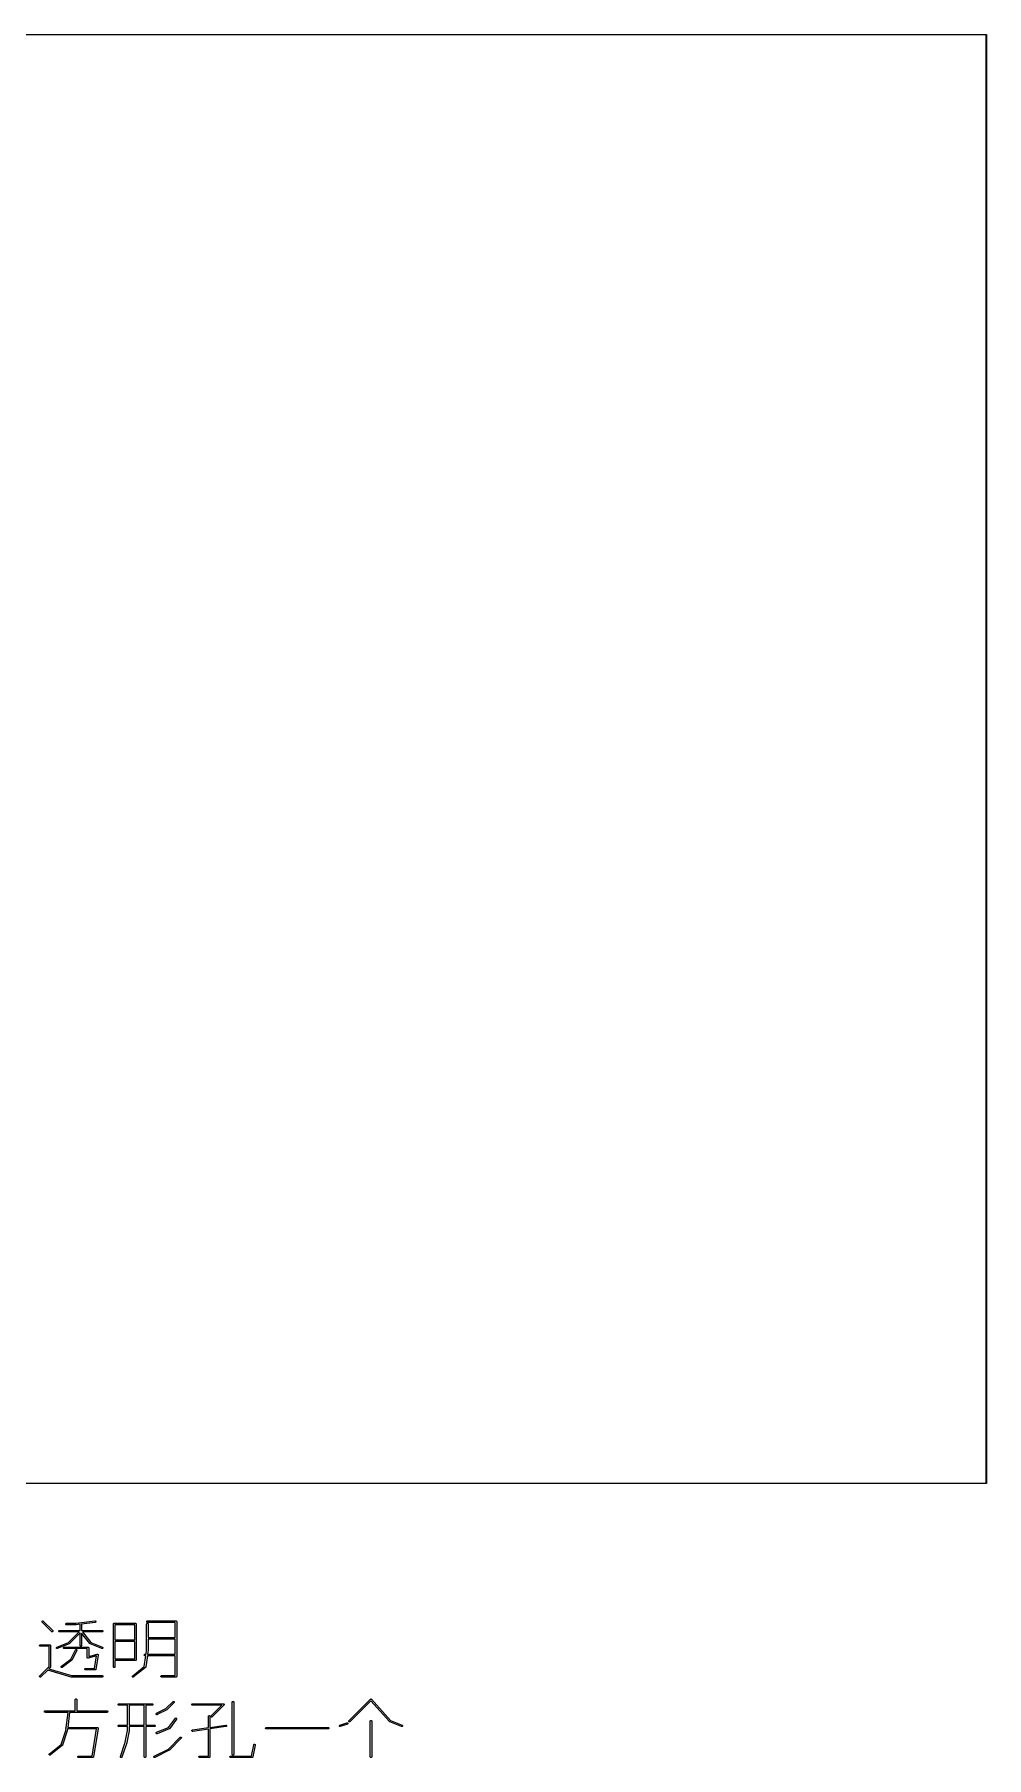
# Model space of a CAD drawing. Extents: x 20 to 216, y -192 to -20.
# Drawn here: x 120.7 to 216, y -192.5 to -20 of the extents above; entities that cross this region are included whole.
import ezdxf

# ---------------------------------------------------------------- set-up
doc = ezdxf.new("R2010")
doc.units = 0
doc.layers.add('BLACK', color=7, linetype='CONTINUOUS')

msp = doc.modelspace()

# ---------------------------------------------------------------- linework, layer by layer
at = {"layer": 'BLACK', "linetype": 'CONTINUOUS'}
for p, q in [((20, -19.975), (216, -19.975)), ((215.975, -20.025), (20.025, -20.025)), ((215.975, -164.975), (215.975, -20.025)), ((216, -19.975), (216.009567, -19.976903)), ((216.009567, -19.976903), (216.023097, -19.990433)), ((216.023097, -19.990433), (216.025, -20)), ((216.025, -20), (216.025, -165)), ((216, -165.025), (20, -165.025)), ((20.025, -164.975), (215.975, -164.975)), ((216.009567, -165.023097), (216, -165.025)), ((216.023097, -165.009567), (216.009567, -165.023097)), ((216.025, -165), (216.023097, -165.009567)), ((121.463217, -178.839753), (121.474416, -178.812716)), ((121.463217, -178.869015), (121.463217, -178.839753)), ((121.474416, -178.896052), (121.463217, -178.869015)), ((121.474416, -178.812716), (121.495108, -178.792024)), ((121.483743, -178.907417), (121.474416, -178.896052)), ((122.436124, -179.859798), (121.483743, -178.907417)), ((121.495108, -178.792024), (121.522145, -178.780825)), ((121.522145, -178.780825), (121.551407, -178.780825)), ((121.551407, -178.780825), (121.578444, -178.792024)), ((121.578444, -178.792024), (121.589809, -178.801351)), ((121.589809, -178.801351), (122.54219, -179.753732)), ((123.84417, -179.077848), (123.855369, -179.050812)), ((123.84417, -179.107112), (123.84417, -179.077848)), ((123.855369, -179.134148), (123.84417, -179.107112)), ((123.855369, -179.050812), (123.876061, -179.03012)), ((123.876061, -179.15484), (123.855369, -179.134148)), ((123.876061, -179.03012), (123.903097, -179.018921)), ((123.903097, -179.166039), (123.876061, -179.15484)), ((123.903097, -179.018921), (123.917729, -179.01748)), ((123.917729, -179.16748), (123.903097, -179.166039)), ((123.917729, -179.01748), (124.865439, -179.01748)), ((124.87011, -179.16748), (123.917729, -179.16748)), ((124.865439, -179.01748), (126.765568, -178.779963)), ((124.874748, -179.167023), (124.87011, -179.16748)), ((124.879413, -179.166901), (124.874748, -179.167023)), ((125.2713, -179.117914), (124.879413, -179.166901)), ((125.2713, -179.731765), (125.2713, -179.117914)), ((126.784173, -178.928805), (125.4213, -179.099164)), ((125.4213, -179.099164), (125.4213, -179.731765)), ((126.765568, -178.779963), (126.780266, -178.779578)), ((126.780266, -178.779578), (126.808482, -178.787337)), ((126.798514, -178.92556), (126.784173, -178.928805)), ((126.823952, -178.911094), (126.798514, -178.92556)), ((126.808482, -178.787337), (126.831581, -178.805303)), ((126.841917, -178.887995), (126.823952, -178.911094)), ((126.831581, -178.805303), (126.846047, -178.830741)), ((126.849676, -178.859779), (126.841917, -178.887995)), ((126.846047, -178.830741), (126.849676, -178.859779)), ((128.604633, -179.09248), (128.606074, -179.077848)), ((128.604633, -183.378194), (128.604633, -179.09248)), ((128.606074, -179.077848), (128.617273, -179.050812)), ((128.617273, -179.050812), (128.637965, -179.03012)), ((128.637965, -179.03012), (128.665001, -179.018921)), ((128.665001, -179.018921), (128.679633, -179.01748)), ((128.679633, -179.01748), (130.82249, -179.01748)), ((130.74749, -179.16748), (128.754633, -179.16748)), ((128.754633, -179.16748), (128.754633, -180.684146)), ((130.74749, -180.684146), (130.74749, -179.16748)), ((130.82249, -179.01748), (130.837122, -179.018921)), ((130.837122, -179.018921), (130.864158, -179.03012)), ((130.864158, -179.03012), (130.88485, -179.050812)), ((130.88485, -179.050812), (130.896049, -179.077848)), ((130.896049, -179.077848), (130.89749, -179.09248)), ((130.89749, -179.09248), (130.89749, -182.663908)), ((131.937966, -179.09248), (131.939407, -179.077848)), ((131.937966, -181.706198), (131.937966, -179.09248)), ((131.939407, -178.839752), (131.950606, -178.812716)), ((131.939407, -178.869016), (131.939407, -178.839752)), ((131.950606, -178.896052), (131.939407, -178.869016)), ((131.939407, -179.077848), (131.950606, -179.050812)), ((131.950606, -178.812716), (131.971298, -178.792024)), ((131.971298, -178.916744), (131.950606, -178.896052)), ((131.950606, -179.050812), (131.971298, -179.03012)), ((131.971298, -178.792024), (131.998334, -178.780825)), ((131.998334, -178.927943), (131.971298, -178.916744)), ((131.971298, -179.03012), (131.998334, -179.018921)), ((131.998334, -178.780825), (132.012966, -178.779384)), ((132.012966, -178.929384), (131.998334, -178.927943)), ((131.998334, -179.018921), (132.027598, -179.018921)), ((132.012966, -178.779384), (134.870109, -178.779384)), ((134.795109, -178.929384), (132.012966, -178.929384)), ((132.027598, -179.018921), (132.054634, -179.03012)), ((132.054634, -179.03012), (132.075326, -179.050812)), ((132.075326, -179.050812), (132.086525, -179.077848)), ((132.086525, -179.077848), (132.087966, -179.09248)), ((132.087966, -179.09248), (132.087966, -180.446051)), ((134.795109, -180.446051), (134.795109, -178.929384)), ((134.870109, -178.779384), (134.884741, -178.780825)), ((134.884741, -178.780825), (134.911777, -178.792024)), ((134.911777, -178.792024), (134.932469, -178.812716)), ((134.932469, -178.812716), (134.943668, -178.839752)), ((134.943668, -178.839752), (134.945109, -178.854384)), ((134.945109, -178.854384), (134.945109, -184.330575)), ((122.447489, -179.869125), (122.436124, -179.859798)), ((122.474525, -179.880324), (122.447489, -179.869125)), ((122.503788, -179.880324), (122.474525, -179.880324)), ((122.530825, -179.869125), (122.503788, -179.880324)), ((122.551517, -179.848433), (122.530825, -179.869125)), ((122.54219, -179.753732), (122.551517, -179.765097)), ((122.551517, -179.765097), (122.562716, -179.792133)), ((122.562716, -179.821396), (122.551517, -179.848433)), ((122.562716, -179.792133), (122.562716, -179.821396)), ((122.937494, -181.403796), (124.113676, -180.933322)), ((124.183678, -181.066877), (122.993202, -181.543068)), ((123.129884, -179.792133), (123.141083, -179.765097)), ((123.129884, -179.821397), (123.129884, -179.792133)), ((123.141083, -179.848433), (123.129884, -179.821397)), ((123.141083, -179.765097), (123.161775, -179.744405)), ((123.161775, -179.869125), (123.141083, -179.848433)), ((123.161775, -179.744405), (123.188811, -179.733206)), ((123.188811, -179.880324), (123.161775, -179.869125)), ((123.188811, -179.733206), (123.203443, -179.731765)), ((123.203443, -179.881765), (123.188811, -179.880324)), ((123.203443, -179.731765), (125.2713, -179.731765)), ((125.165234, -179.881765), (123.203443, -179.881765)), ((124.113676, -180.933322), (125.165234, -179.881765)), ((124.196729, -181.060105), (124.183678, -181.066877)), ((124.197063, -181.059778), (124.196729, -181.060105)), ((124.197492, -181.059601), (124.197063, -181.059778)), ((124.208857, -181.050274), (124.197492, -181.059601)), ((125.2713, -179.987831), (124.208857, -181.050274)), ((125.2713, -181.235337), (125.2713, -179.987831)), ((125.4213, -179.731765), (127.489157, -179.731765)), ((126.240116, -181.044093), (125.4213, -180.020573)), ((125.4213, -180.020573), (125.4213, -181.235337)), ((127.489157, -179.881765), (125.502347, -179.881765)), ((125.502347, -179.881765), (126.344893, -180.934948)), ((126.250381, -181.054618), (126.240116, -181.044093)), ((126.254448, -181.056858), (126.250381, -181.054618)), ((126.257776, -181.060105), (126.254448, -181.056858)), ((126.270827, -181.066877), (126.257776, -181.060105)), ((127.461303, -181.543068), (126.270827, -181.066877)), ((126.344893, -180.934948), (127.517011, -181.403796)), ((127.489157, -179.731765), (127.503789, -179.733206)), ((127.503789, -179.880324), (127.489157, -179.881765)), ((127.503789, -179.733206), (127.530825, -179.744405)), ((127.530825, -179.869125), (127.503789, -179.880324)), ((127.530825, -179.744405), (127.551517, -179.765097)), ((127.551517, -179.848433), (127.530825, -179.869125)), ((127.551517, -179.765097), (127.562716, -179.792133)), ((127.562716, -179.821397), (127.551517, -179.848433)), ((127.562716, -179.792133), (127.562716, -179.821397)), ((128.754633, -180.684146), (130.74749, -180.684146)), ((130.74749, -180.834146), (128.754633, -180.834146)), ((128.754633, -180.834146), (128.754633, -182.588908)), ((130.74749, -182.588908), (130.74749, -180.834146)), ((132.087966, -180.446051), (134.795109, -180.446051)), ((134.795109, -180.596051), (132.087966, -180.596051)), ((132.087966, -180.596051), (132.087966, -181.711527)), ((134.795109, -182.112718), (134.795109, -180.596051)), ((121.225122, -181.220705), (121.236321, -181.193669)), ((121.225122, -181.249969), (121.225122, -181.220705)), ((121.236321, -181.277005), (121.225122, -181.249969)), ((121.236321, -181.193669), (121.257013, -181.172977)), ((121.257013, -181.297697), (121.236321, -181.277005)), ((121.257013, -181.172977), (121.284049, -181.161778)), ((121.284049, -181.308896), (121.257013, -181.297697)), ((121.284049, -181.161778), (121.298681, -181.160337)), ((121.298681, -181.310337), (121.284049, -181.308896)), ((121.298681, -181.160337), (122.251062, -181.160337)), ((122.176062, -181.310337), (121.298681, -181.310337)), ((122.176062, -183.347128), (122.176062, -181.310337)), ((122.251062, -181.160337), (122.265694, -181.161778)), ((122.265694, -181.161778), (122.29273, -181.172977)), ((122.29273, -181.172977), (122.313422, -181.193669)), ((122.313422, -181.193669), (122.324621, -181.220705)), ((122.324621, -181.220705), (122.326062, -181.235337)), ((122.326062, -181.235337), (122.326062, -183.378194)), ((122.891616, -181.487166), (122.891973, -181.457904)), ((122.902484, -181.514337), (122.891616, -181.487166)), ((122.891973, -181.457904), (122.9035, -181.431007)), ((122.922923, -181.53528), (122.902484, -181.514337)), ((122.9035, -181.431007), (122.924443, -181.410568)), ((122.94982, -181.546807), (122.922923, -181.53528)), ((122.924443, -181.410568), (122.937494, -181.403796)), ((122.979082, -181.547164), (122.94982, -181.546807)), ((122.993202, -181.543068), (122.979082, -181.547164)), ((123.396538, -183.318194), (124.334755, -182.61453)), ((124.438919, -182.723908), (123.486538, -183.438194)), ((123.606074, -181.4588), (123.617273, -181.431764)), ((123.606074, -181.488064), (123.606074, -181.4588)), ((123.617273, -181.5151), (123.606074, -181.488064)), ((123.617273, -181.431764), (123.637965, -181.411072)), ((123.637965, -181.535792), (123.617273, -181.5151)), ((123.637965, -181.411072), (123.665001, -181.399873)), ((123.665001, -181.546991), (123.637965, -181.535792)), ((123.665001, -181.399873), (123.679633, -181.398432)), ((123.679633, -181.548432), (123.665001, -181.546991)), ((123.679633, -181.398432), (126.060586, -181.398432)), ((125.985586, -181.548432), (123.679633, -181.548432)), ((124.334755, -182.61453), (124.803028, -181.677986)), ((124.44976, -182.713976), (124.438919, -182.723908)), ((124.451132, -182.711658), (124.44976, -182.713976)), ((124.453169, -182.709892), (124.451132, -182.711658)), ((124.461001, -182.697449), (124.453169, -182.709892)), ((124.937192, -181.745068), (124.461001, -182.697449)), ((124.803028, -181.677986), (124.810861, -181.665543)), ((124.810861, -181.665543), (124.832968, -181.646369)), ((124.832968, -181.646369), (124.860729, -181.637116)), ((124.860729, -181.637116), (124.88992, -181.63919)), ((124.88992, -181.63919), (124.916094, -181.652277)), ((124.916094, -181.652277), (124.935267, -181.674385)), ((124.935267, -181.674385), (124.944521, -181.702146)), ((124.942447, -181.731336), (124.937192, -181.745068)), ((124.944521, -181.702146), (124.942447, -181.731336)), ((125.272741, -181.249969), (125.2713, -181.235337)), ((125.28394, -181.277005), (125.272741, -181.249969)), ((125.304632, -181.297697), (125.28394, -181.277005)), ((125.331668, -181.308896), (125.304632, -181.297697)), ((125.360932, -181.308896), (125.331668, -181.308896)), ((125.387968, -181.297697), (125.360932, -181.308896)), ((125.40866, -181.277005), (125.387968, -181.297697)), ((125.419859, -181.249969), (125.40866, -181.277005)), ((125.4213, -181.235337), (125.419859, -181.249969)), ((125.985586, -182.425813), (125.985586, -181.548432)), ((125.985837, -182.428366), (125.985586, -182.425813)), ((125.985675, -182.429459), (125.985837, -182.428366)), ((125.98612, -182.431241), (125.985675, -182.429459)), ((125.987027, -182.440445), (125.98612, -182.431241)), ((125.990543, -182.448934), (125.987027, -182.440445)), ((125.992772, -182.457849), (125.990543, -182.448934)), ((125.996092, -182.462329), (125.992772, -182.457849)), ((125.998226, -182.467481), (125.996092, -182.462329)), ((126.004724, -182.473979), (125.998226, -182.467481)), ((126.010194, -182.481361), (126.004724, -182.473979)), ((126.014974, -182.484229), (126.010194, -182.481361)), ((126.018918, -182.488173), (126.014974, -182.484229)), ((126.027409, -182.49169), (126.018918, -182.488173)), ((126.035287, -182.496417), (126.027409, -182.49169)), ((126.0408, -182.497237), (126.035287, -182.496417)), ((126.045954, -182.499372), (126.0408, -182.497237)), ((126.055146, -182.499372), (126.045954, -182.499372)), ((126.064232, -182.500724), (126.055146, -182.499372)), ((126.060586, -181.398432), (126.075218, -181.399873)), ((126.073378, -182.499372), (126.064232, -182.500724)), ((126.075218, -182.499372), (126.073378, -182.499372)), ((126.075218, -181.399873), (126.102254, -181.411072)), ((126.076239, -182.498949), (126.075218, -182.499372)), ((126.078776, -182.498574), (126.076239, -182.498949)), ((126.920181, -182.288222), (126.078776, -182.498574)), ((126.102254, -181.411072), (126.122946, -181.431764)), ((126.122946, -181.431764), (126.134145, -181.4588)), ((126.134145, -181.4588), (126.135586, -181.473432)), ((126.135586, -181.473432), (126.135586, -182.329754)), ((126.135586, -182.329754), (126.994777, -182.114957)), ((126.711336, -183.541289), (126.920181, -182.288222)), ((127.086946, -182.200048), (126.848851, -183.628619)), ((126.994777, -182.114957), (127.009322, -182.112806)), ((127.009322, -182.112806), (127.009982, -182.112904)), ((127.009982, -182.112904), (127.010627, -182.112755)), ((127.010627, -182.112755), (127.024378, -182.115046)), ((127.024378, -182.115046), (127.038267, -182.117114)), ((127.038267, -182.117114), (127.038838, -182.117456)), ((127.038838, -182.117456), (127.039493, -182.117566)), ((127.039493, -182.117566), (127.051347, -182.124962)), ((127.051347, -182.124962), (127.063359, -182.13217)), ((127.063359, -182.13217), (127.063755, -182.132704)), ((127.063755, -182.132704), (127.06432, -182.133057)), ((127.06432, -182.133057), (127.072452, -182.144442)), ((127.072452, -182.144442), (127.080781, -182.155682)), ((127.080781, -182.155682), (127.080942, -182.156327)), ((127.080942, -182.156327), (127.081329, -182.156869)), ((127.081329, -182.156869), (127.084482, -182.170485)), ((127.084482, -182.170485), (127.087879, -182.184072)), ((127.087931, -182.185379), (127.086946, -182.200048)), ((127.087879, -182.184072), (127.08778, -182.18473)), ((127.08778, -182.18473), (127.087931, -182.185379)), ((127.475423, -181.547164), (127.461303, -181.543068)), ((127.504685, -181.546807), (127.475423, -181.547164)), ((127.531582, -181.53528), (127.504685, -181.546807)), ((127.517011, -181.403796), (127.530062, -181.410568)), ((127.530062, -181.410568), (127.551005, -181.431007)), ((127.552021, -181.514337), (127.531582, -181.53528)), ((127.551005, -181.431007), (127.562532, -181.457904)), ((127.562889, -181.487166), (127.552021, -181.514337)), ((127.562532, -181.457904), (127.562889, -181.487166)), ((128.754633, -182.588908), (130.74749, -182.588908)), ((130.82249, -182.738908), (128.754633, -182.738908)), ((128.754633, -182.738908), (128.754633, -183.378194)), ((130.837122, -182.737467), (130.82249, -182.738908)), ((130.864158, -182.726268), (130.837122, -182.737467)), ((130.88485, -182.705576), (130.864158, -182.726268)), ((130.896049, -182.67854), (130.88485, -182.705576)), ((130.89749, -182.663908), (130.896049, -182.678539)), ((130.896049, -182.678539), (130.896049, -182.67854)), ((131.701312, -182.173086), (131.712511, -182.14605)), ((131.701312, -182.20235), (131.701312, -182.173086)), ((131.712511, -182.229386), (131.701312, -182.20235)), ((131.704825, -183.338183), (131.858463, -182.262718)), ((131.712511, -182.14605), (131.733203, -182.125358)), ((131.733203, -182.250078), (131.712511, -182.229386)), ((131.733203, -182.125358), (131.760239, -182.114159)), ((131.760239, -182.261277), (131.733203, -182.250078)), ((131.760239, -182.114159), (131.774871, -182.112718)), ((131.774871, -182.262718), (131.760239, -182.261277)), ((131.774871, -182.112718), (131.879892, -182.112718)), ((131.858463, -182.262718), (131.774871, -182.262718)), ((132.009986, -182.262718), (131.849117, -183.388801)), ((131.879892, -182.112718), (131.937966, -181.706198)), ((134.795109, -182.262718), (132.009986, -182.262718)), ((132.087212, -181.722133), (132.031414, -182.112718)), ((132.031414, -182.112718), (134.795109, -182.112718)), ((132.087444, -181.716822), (132.087212, -181.722133)), ((132.087966, -181.711527), (132.087444, -181.716822)), ((134.795109, -184.255575), (134.795109, -182.262718)), ((121.225122, -184.315944), (121.236321, -184.288907)), ((121.225122, -184.345206), (121.225122, -184.315944)), ((121.236321, -184.372243), (121.225122, -184.345206)), ((121.236321, -184.288907), (121.245648, -184.277542)), ((121.257013, -184.392935), (121.236321, -184.372243)), ((121.245648, -184.277542), (122.176062, -183.347128)), ((121.28405, -184.404134), (121.257013, -184.392935)), ((121.313312, -184.404134), (121.28405, -184.404134)), ((121.340349, -184.392935), (121.313312, -184.404134)), ((121.351714, -184.383608), (121.340349, -184.392935)), ((122.034323, -183.700998), (121.351714, -184.383608)), ((124.372368, -184.402412), (122.034323, -183.700998)), ((122.304095, -183.431227), (122.154788, -183.580533)), ((122.154788, -183.580533), (124.404927, -184.255575)), ((122.313422, -183.419862), (122.304095, -183.431227)), ((122.324621, -183.392826), (122.313422, -183.419862)), ((122.326062, -183.378194), (122.324621, -183.392825)), ((122.324621, -183.392825), (122.324621, -183.392826)), ((123.366649, -183.382276), (123.370788, -183.353307)), ((123.373912, -183.410624), (123.366649, -183.382276)), ((123.370788, -183.353307), (123.385697, -183.328126)), ((123.39147, -183.434035), (123.373912, -183.410624)), ((123.385697, -183.328126), (123.396538, -183.318194)), ((123.416651, -183.448944), (123.39147, -183.434035)), ((123.44562, -183.453083), (123.416651, -183.448944)), ((123.473968, -183.44582), (123.44562, -183.453083)), ((123.486538, -183.438194), (123.473968, -183.44582)), ((124.377603, -184.403436), (124.372368, -184.402412)), ((124.379287, -184.404134), (124.377603, -184.403436)), ((124.383069, -184.404506), (124.379287, -184.404134)), ((124.386797, -184.405236), (124.383069, -184.404506)), ((124.388608, -184.405051), (124.386797, -184.405236)), ((124.393919, -184.405575), (124.388608, -184.405051)), ((127.489157, -184.405575), (124.393919, -184.405575)), ((124.404927, -184.255575), (127.489157, -184.255575)), ((125.748932, -183.601657), (125.760131, -183.574621)), ((125.748932, -183.630921), (125.748932, -183.601657)), ((125.760131, -183.657957), (125.748932, -183.630921)), ((125.760131, -183.574621), (125.780823, -183.553929)), ((125.780823, -183.678649), (125.760131, -183.657957)), ((125.780823, -183.553929), (125.807859, -183.54273)), ((125.807859, -183.689848), (125.780823, -183.678649)), ((125.807859, -183.54273), (125.822491, -183.541289)), ((125.822491, -183.691289), (125.807859, -183.689848)), ((125.822491, -183.541289), (126.711336, -183.541289)), ((126.774871, -183.691289), (125.822491, -183.691289)), ((126.776477, -183.69113), (126.774871, -183.691289)), ((126.777211, -183.691253), (126.776477, -183.69113)), ((126.778672, -183.690914), (126.777211, -183.691253)), ((126.789503, -183.689848), (126.778672, -183.690914)), ((126.797395, -183.686578), (126.789503, -183.689848)), ((126.80572, -183.684651), (126.797395, -183.686578)), ((126.810786, -183.681031), (126.80572, -183.684651)), ((126.816539, -183.678649), (126.810786, -183.681031)), ((126.82258, -183.672607), (126.816539, -183.678649)), ((126.829532, -183.667642), (126.82258, -183.672607)), ((126.832827, -183.66236), (126.829532, -183.667642)), ((126.837231, -183.657957), (126.832827, -183.66236)), ((126.8405, -183.650064), (126.837231, -183.657957)), ((126.845024, -183.642815), (126.8405, -183.650064)), ((126.847858, -183.6323), (126.845024, -183.642815)), ((126.84843, -183.630921), (126.847858, -183.6323)), ((126.848851, -183.628619), (126.84843, -183.63018)), ((126.84843, -183.63018), (126.84843, -183.630921)), ((127.489157, -184.255575), (127.503789, -184.257016)), ((127.503789, -184.404134), (127.489157, -184.405575)), ((127.503789, -184.257016), (127.530825, -184.268215)), ((127.530825, -184.392935), (127.503789, -184.404134)), ((127.530825, -184.268215), (127.551517, -184.288907)), ((127.551517, -184.372243), (127.530825, -184.392935)), ((127.551517, -184.288907), (127.562716, -184.315943)), ((127.562716, -184.345207), (127.551517, -184.372243)), ((127.562716, -184.315943), (127.562716, -184.345207)), ((128.606074, -183.392826), (128.604633, -183.378194)), ((128.617273, -183.419862), (128.606074, -183.392826)), ((128.637965, -183.440554), (128.617273, -183.419862)), ((128.665001, -183.451753), (128.637965, -183.440554)), ((128.694265, -183.451753), (128.665001, -183.451753)), ((128.721301, -183.440554), (128.694265, -183.451753)), ((128.741993, -183.419862), (128.721301, -183.440554)), ((128.753192, -183.392826), (128.741993, -183.419862)), ((128.754633, -183.378194), (128.753192, -183.392826)), ((130.50967, -184.336994), (130.512902, -184.30791)), ((130.517815, -184.365101), (130.50967, -184.336994)), ((130.512902, -184.30791), (130.527017, -184.282276)), ((130.536096, -184.387953), (130.517815, -184.365101)), ((130.527017, -184.282276), (130.537543, -184.27201)), ((130.56173, -184.402068), (130.536096, -184.387953)), ((130.537543, -184.27201), (131.704825, -183.338183)), ((130.590814, -184.4053), (130.56173, -184.402068)), ((130.618921, -184.397155), (130.590814, -184.4053)), ((130.631247, -184.38914), (130.618921, -184.397155)), ((131.821723, -183.436759), (130.631247, -184.38914)), ((131.829513, -183.42916), (131.821723, -183.436759)), ((131.830712, -183.428262), (131.829513, -183.42916)), ((131.83109, -183.427623), (131.830712, -183.428262)), ((131.832248, -183.426494), (131.83109, -183.427623)), ((131.838747, -183.41469), (131.832248, -183.426494)), ((131.845621, -183.403082), (131.838747, -183.41469)), ((131.846006, -183.401509), (131.845621, -183.403082)), ((131.846364, -183.400859), (131.846006, -183.401509)), ((131.846529, -183.399371), (131.846364, -183.400859)), ((131.849117, -183.388801), (131.846529, -183.399371)), ((133.367979, -184.315943), (133.379178, -184.288907)), ((133.367979, -184.345207), (133.367979, -184.315943)), ((133.379178, -184.372243), (133.367979, -184.345207)), ((133.379178, -184.288907), (133.39987, -184.268215)), ((133.39987, -184.392935), (133.379178, -184.372243)), ((133.39987, -184.268215), (133.426906, -184.257016)), ((133.426906, -184.404134), (133.39987, -184.392935)), ((133.426906, -184.257016), (133.441538, -184.255575)), ((133.441538, -184.405575), (133.426906, -184.404134)), ((133.441538, -184.255575), (134.795109, -184.255575)), ((134.870109, -184.405575), (133.441538, -184.405575)), ((134.884741, -184.404134), (134.870109, -184.405575)), ((134.911777, -184.392935), (134.884741, -184.404134)), ((134.932469, -184.372243), (134.911777, -184.392935)), ((134.943668, -184.345207), (134.932469, -184.372243)), ((134.945109, -184.330575), (134.943668, -184.345206)), ((134.943668, -184.345206), (134.943668, -184.345207)), ((121.701313, -187.841853), (121.712512, -187.814817)), ((121.701313, -187.871117), (121.701313, -187.841853)), ((121.712512, -187.898153), (121.701313, -187.871117)), ((121.712512, -187.814817), (121.733204, -187.794125)), ((121.733204, -187.918845), (121.712512, -187.898153)), ((121.733204, -187.794125), (121.76024, -187.782926)), ((121.76024, -187.930044), (121.733204, -187.918845)), ((121.76024, -187.782926), (121.774872, -187.781485)), ((121.774872, -187.931485), (121.76024, -187.930044)), ((121.774872, -187.781485), (124.79511, -187.781485)), ((124.070865, -187.931485), (121.774872, -187.931485)), ((123.8799, -189.459201), (124.070865, -187.931485)), ((124.222033, -187.931485), (124.03245, -189.448152)), ((127.965348, -187.931485), (124.222033, -187.931485)), ((124.79511, -186.666009), (124.796551, -186.651377)), ((124.79511, -187.781485), (124.79511, -186.666009)), ((124.796551, -186.651377), (124.80775, -186.624341)), ((124.80775, -186.624341), (124.828442, -186.603649)), ((124.828442, -186.603649), (124.855478, -186.59245)), ((124.855478, -186.59245), (124.884742, -186.59245)), ((124.884742, -186.59245), (124.911778, -186.603649)), ((124.911778, -186.603649), (124.93247, -186.624341)), ((124.93247, -186.624341), (124.943669, -186.651377)), ((124.943669, -186.651377), (124.94511, -186.666009)), ((124.94511, -186.666009), (124.94511, -187.781485)), ((124.94511, -187.781485), (127.965348, -187.781485)), ((127.965348, -187.781485), (127.97998, -187.782926)), ((127.97998, -187.930044), (127.965348, -187.931485)), ((127.97998, -187.782926), (128.007016, -187.794125)), ((128.007016, -187.918845), (127.97998, -187.930044)), ((128.007016, -187.794125), (128.027708, -187.814817)), ((128.027708, -187.898153), (128.007016, -187.918845)), ((128.027708, -187.814817), (128.038907, -187.841853)), ((128.038907, -187.871117), (128.027708, -187.898153)), ((128.038907, -187.841853), (128.038907, -187.871117)), ((129.082265, -187.127568), (129.093464, -187.100532)), ((129.082265, -187.156832), (129.082265, -187.127568)), ((129.093464, -187.183868), (129.082265, -187.156832)), ((129.093464, -187.100532), (129.114156, -187.07984)), ((129.114156, -187.20456), (129.093464, -187.183868)), ((129.114156, -187.07984), (129.141192, -187.068641)), ((129.141192, -187.215759), (129.114156, -187.20456)), ((129.141192, -187.068641), (129.155824, -187.0672)), ((129.155824, -187.2172), (129.141192, -187.215759)), ((129.155824, -187.0672), (132.489157, -187.0672)), ((130.033205, -187.2172), (129.155824, -187.2172)), ((130.033205, -189.210057), (130.033205, -187.2172)), ((131.699872, -187.2172), (130.183205, -187.2172)), ((130.183205, -187.2172), (130.183205, -189.210057)), ((131.699872, -189.210057), (131.699872, -187.2172)), ((132.489157, -187.2172), (131.849872, -187.2172)), ((131.849872, -187.2172), (131.849872, -189.210057)), ((132.489157, -187.0672), (132.503789, -187.068641)), ((132.503789, -187.215759), (132.489157, -187.2172)), ((132.503789, -187.068641), (132.530825, -187.07984)), ((132.530825, -187.20456), (132.503789, -187.215759)), ((132.530825, -187.07984), (132.551517, -187.100532)), ((132.551517, -187.183868), (132.530825, -187.20456)), ((132.551517, -187.100532), (132.562716, -187.127568)), ((132.562716, -187.156832), (132.551517, -187.183868)), ((132.562716, -187.127568), (132.562716, -187.156832)), ((132.931807, -188.027498), (133.873301, -187.556751)), ((133.95127, -187.685472), (132.998889, -188.161662)), ((133.873301, -187.556751), (134.578981, -186.851071)), ((133.957569, -187.681507), (133.95127, -187.685472)), ((133.959397, -187.68075), (133.957569, -187.681507)), ((133.961453, -187.679061), (133.959397, -187.68075)), ((133.963713, -187.67764), (133.961453, -187.679061)), ((133.965012, -187.676141), (133.963713, -187.67764)), ((133.970762, -187.671423), (133.965012, -187.676141)), ((134.685047, -186.957137), (133.970762, -187.671423)), ((134.578981, -186.851071), (134.590346, -186.841744)), ((134.590346, -186.841744), (134.617382, -186.830545)), ((134.617382, -186.830545), (134.646645, -186.830545)), ((134.646645, -186.830545), (134.673681, -186.841744)), ((134.673681, -186.841744), (134.694374, -186.862436)), ((134.694374, -186.945772), (134.685047, -186.957137)), ((134.694374, -186.862436), (134.705573, -186.889473)), ((134.705573, -186.918736), (134.694374, -186.945772)), ((134.705573, -186.889473), (134.705573, -186.918736)), ((136.463217, -187.127568), (136.474416, -187.100532)), ((136.463217, -187.156832), (136.463217, -187.127568)), ((136.474416, -187.183868), (136.463217, -187.156832)), ((136.474416, -187.100532), (136.495108, -187.07984)), ((136.495108, -187.20456), (136.474416, -187.183868)), ((136.495108, -187.07984), (136.522144, -187.068641)), ((136.522144, -187.215759), (136.495108, -187.20456)), ((136.522144, -187.068641), (136.536776, -187.0672)), ((136.536776, -187.2172), (136.522144, -187.215759)), ((136.536776, -187.0672), (139.632014, -187.0672)), ((139.450948, -187.2172), (136.536776, -187.2172)), ((138.388505, -188.279643), (139.450948, -187.2172)), ((139.685047, -187.195233), (138.494571, -188.385709)), ((139.632014, -187.0672), (139.646646, -187.068641)), ((139.646646, -187.068641), (139.673682, -187.07984)), ((139.673682, -187.07984), (139.694374, -187.100532)), ((139.694374, -187.183868), (139.685047, -187.195233)), ((139.694374, -187.100532), (139.694374, -187.100533)), ((139.694374, -187.100533), (139.705573, -187.127569)), ((139.705573, -187.156832), (139.694374, -187.183868)), ((139.705573, -187.127569), (139.705573, -187.156832)), ((140.509395, -186.904104), (140.510836, -186.889472)), ((140.509395, -192.1422), (140.509395, -186.904104)), ((140.510836, -186.889472), (140.522035, -186.862436)), ((140.522035, -186.862436), (140.542727, -186.841744)), ((140.542727, -186.841744), (140.569763, -186.830545)), ((140.569763, -186.830545), (140.599027, -186.830545)), ((140.599027, -186.830545), (140.626063, -186.841744)), ((140.626063, -186.841744), (140.646755, -186.862436)), ((140.646755, -186.862436), (140.657954, -186.889472)), ((140.657954, -186.889472), (140.659395, -186.904104)), ((140.659395, -186.904104), (140.659395, -192.1422)), ((152.198028, -188.755833), (154.340885, -186.612976)), ((154.390706, -186.775286), (152.304094, -188.861899)), ((154.340885, -186.612976), (154.35225, -186.603649)), ((154.35225, -186.603649), (154.354312, -186.602794)), ((154.354312, -186.602794), (154.355984, -186.601309)), ((154.355984, -186.601309), (154.367768, -186.59722)), ((154.367768, -186.59722), (154.379286, -186.59245)), ((154.379286, -186.59245), (154.381521, -186.59245)), ((154.381521, -186.59245), (154.383631, -186.591718)), ((154.383631, -186.591718), (154.396078, -186.59245)), ((156.242624, -188.858693), (154.390706, -186.775286)), ((154.396078, -186.59245), (154.408549, -186.59245)), ((154.408549, -186.59245), (154.410612, -186.593304)), ((154.410612, -186.593304), (154.412844, -186.593436)), ((154.412844, -186.593436), (154.424074, -186.59888)), ((154.424074, -186.59888), (154.435585, -186.603649)), ((154.435585, -186.603649), (154.437163, -186.605227)), ((154.437163, -186.605227), (154.439176, -186.606203)), ((154.439176, -186.606203), (154.449974, -186.616182)), ((154.449974, -186.616182), (156.342974, -188.745806)), ((123.84417, -189.50852), (123.855369, -189.481484)), ((123.84417, -189.537784), (123.84417, -189.50852)), ((123.855369, -189.56482), (123.84417, -189.537784)), ((123.844228, -189.744577), (123.865439, -189.57489)), ((123.855369, -189.481484), (123.876061, -189.460792)), ((123.865439, -189.57489), (123.855369, -189.56482)), ((123.876061, -189.460792), (123.8799, -189.459201)), ((124.0137, -189.598152), (123.99215, -189.77055)), ((126.924433, -189.598152), (124.0137, -189.598152)), ((124.03245, -189.448152), (127.012967, -189.448152)), ((126.473242, -192.305295), (126.924433, -189.598152)), ((127.086947, -189.535482), (126.610757, -192.392625)), ((127.012967, -189.448152), (127.027599, -189.449593)), ((127.027599, -189.449593), (127.033349, -189.451975)), ((127.033349, -189.451975), (127.039493, -189.452999)), ((127.039493, -189.452999), (127.046744, -189.457523)), ((127.046744, -189.457523), (127.054635, -189.460792)), ((127.054635, -189.460792), (127.059036, -189.465193)), ((127.059036, -189.465193), (127.06432, -189.46849)), ((127.06432, -189.46849), (127.069287, -189.475444)), ((127.069287, -189.475444), (127.075327, -189.481484)), ((127.075327, -189.481484), (127.077709, -189.487235)), ((127.077709, -189.487235), (127.081329, -189.492303)), ((127.081329, -189.492303), (127.083256, -189.500627)), ((127.083256, -189.500627), (127.086526, -189.50852)), ((127.086526, -189.50852), (127.086526, -189.514744)), ((127.086526, -189.514744), (127.087931, -189.520812)), ((127.087931, -189.520812), (127.086947, -189.535482)), ((129.082265, -189.270425), (129.093464, -189.243389)), ((129.082265, -189.299689), (129.082265, -189.270425)), ((129.093464, -189.326725), (129.082265, -189.299689)), ((129.093464, -189.243389), (129.114156, -189.222697)), ((129.114156, -189.347417), (129.093464, -189.326725)), ((129.114156, -189.222697), (129.141192, -189.211498)), ((129.141192, -189.358616), (129.114156, -189.347417)), ((129.141192, -189.211498), (129.155824, -189.210057)), ((129.155824, -189.360057), (129.141192, -189.358616)), ((129.155824, -189.210057), (130.033205, -189.210057)), ((130.033205, -189.360057), (129.155824, -189.360057)), ((130.033205, -189.753818), (130.033205, -189.360057)), ((130.183205, -189.210057), (131.699872, -189.210057)), ((131.699872, -189.360057), (130.183205, -189.360057)), ((130.183205, -189.360057), (130.183205, -189.761247)), ((131.699872, -192.380295), (131.699872, -189.360057)), ((131.849872, -189.210057), (132.727253, -189.210057)), ((132.727253, -189.360057), (131.849872, -189.360057)), ((131.849872, -189.360057), (131.849872, -192.380295)), ((132.727253, -189.210057), (132.741885, -189.211498)), ((132.741885, -189.358616), (132.727253, -189.360057)), ((132.741885, -189.211498), (132.768921, -189.222697)), ((132.768921, -189.347417), (132.741885, -189.358616)), ((132.768921, -189.222697), (132.789613, -189.243389)), ((132.789613, -189.326725), (132.768921, -189.347417)), ((132.789613, -189.243389), (132.800812, -189.270425)), ((132.800812, -189.299689), (132.789613, -189.326725)), ((132.800812, -189.270425), (132.800812, -189.299689)), ((132.890937, -188.085199), (132.900191, -188.057438)), ((132.893011, -188.114389), (132.890937, -188.085199)), ((132.906098, -188.140564), (132.893011, -188.114389)), ((132.900191, -188.057438), (132.919364, -188.03533)), ((132.928206, -188.159737), (132.906098, -188.140564)), ((132.919364, -188.03533), (132.931807, -188.027498)), ((132.955967, -188.168991), (132.928206, -188.159737)), ((132.937494, -189.929706), (134.108442, -189.461326)), ((132.985157, -188.166917), (132.955967, -188.168991)), ((132.998889, -188.161662), (132.985157, -188.166917)), ((134.183679, -189.592788), (132.993202, -190.068978)), ((134.108442, -189.461326), (134.81011, -188.525771)), ((134.196729, -189.586016), (134.183679, -189.592788)), ((134.200891, -189.581953), (134.196729, -189.586016)), ((134.205892, -189.578993), (134.200891, -189.581953)), ((134.215824, -189.568152), (134.205892, -189.578993)), ((134.93011, -188.615771), (134.215824, -189.568152)), ((134.81011, -188.525771), (134.820042, -188.51493)), ((134.820042, -188.51493), (134.845223, -188.500021)), ((134.845223, -188.500021), (134.874191, -188.495883)), ((134.874191, -188.495883), (134.90254, -188.503145)), ((134.90254, -188.503145), (134.925951, -188.520703)), ((134.925951, -188.520703), (134.94086, -188.545884)), ((134.937736, -188.603201), (134.93011, -188.615771)), ((134.944999, -188.574853), (134.937736, -188.603201)), ((134.94086, -188.545884), (134.944999, -188.574853)), ((136.46915, -189.728817), (136.486708, -189.705406)), ((136.486708, -189.705406), (136.511888, -189.690497)), ((136.511888, -189.690497), (136.526169, -189.687001)), ((136.526169, -189.687001), (138.128443, -189.458104)), ((138.128443, -189.609627), (136.547383, -189.835493)), ((138.128443, -188.332676), (138.129884, -188.318044)), ((138.128443, -189.458104), (138.128443, -188.332676)), ((138.128443, -192.305295), (138.128443, -189.609627)), ((138.129884, -188.318044), (138.141083, -188.291008)), ((138.141083, -188.291008), (138.161775, -188.270316)), ((138.161775, -188.270316), (138.188811, -188.259117)), ((138.188811, -188.259117), (138.218075, -188.259117)), ((138.218075, -188.259117), (138.245111, -188.270316)), ((138.245111, -188.270316), (138.265803, -188.291008)), ((138.265803, -188.291008), (138.277002, -188.318044)), ((138.277002, -188.318044), (138.278443, -188.332676)), ((138.278443, -188.332676), (138.278443, -189.436676)), ((138.278443, -189.436676), (139.859503, -189.210811)), ((139.880716, -189.359303), (138.278443, -189.588198)), ((138.278443, -189.588198), (138.278443, -192.380295)), ((138.367979, -188.318045), (138.379178, -188.291008)), ((138.367979, -188.347307), (138.367979, -188.318045)), ((138.379178, -188.374344), (138.367979, -188.347307)), ((138.379178, -188.291008), (138.388505, -188.279643)), ((138.39987, -188.395036), (138.379178, -188.374344)), ((138.426907, -188.406235), (138.39987, -188.395036)), ((138.456169, -188.406235), (138.426907, -188.406235)), ((138.483206, -188.395036), (138.456169, -188.406235)), ((138.494571, -188.385709), (138.483206, -188.395036)), ((139.859503, -189.210811), (139.874191, -189.210168)), ((139.874191, -189.210168), (139.902539, -189.217431)), ((139.894997, -189.355807), (139.880716, -189.359303)), ((139.920177, -189.340897), (139.894997, -189.355807)), ((139.902539, -189.217431), (139.92595, -189.234989)), ((139.937735, -189.317487), (139.920177, -189.340897)), ((139.92595, -189.234989), (139.94086, -189.260169)), ((139.944998, -189.289139), (139.937735, -189.317487)), ((139.94086, -189.260169), (139.944998, -189.289139)), ((143.844169, -189.50852), (143.855368, -189.481484)), ((143.844169, -189.537784), (143.844169, -189.50852)), ((143.855368, -189.56482), (143.844169, -189.537784)), ((143.855368, -189.481484), (143.87606, -189.460792)), ((143.87606, -189.585512), (143.855368, -189.56482)), ((143.87606, -189.460792), (143.903096, -189.449593)), ((143.903096, -189.596711), (143.87606, -189.585512)), ((143.903096, -189.449593), (143.917728, -189.448152)), ((143.917728, -189.598152), (143.903096, -189.596711)), ((143.917728, -189.448152), (150.108204, -189.448152)), ((150.108204, -189.598152), (143.917728, -189.598152)), ((150.108204, -189.448152), (150.122836, -189.449593)), ((150.122836, -189.596711), (150.108204, -189.598152)), ((150.122836, -189.449593), (150.149872, -189.460792)), ((150.149872, -189.585512), (150.122836, -189.596711)), ((150.149872, -189.460792), (150.170564, -189.481484)), ((150.170564, -189.56482), (150.149872, -189.585512)), ((150.170564, -189.481484), (150.181763, -189.50852)), ((150.181763, -189.537784), (150.170564, -189.56482)), ((150.181763, -189.50852), (150.181763, -189.537784)), ((151.224269, -189.294437), (151.226344, -189.265247)), ((151.233523, -189.3222), (151.224269, -189.294437)), ((151.226344, -189.265247), (151.23943, -189.239074)), ((151.252697, -189.344307), (151.233523, -189.3222)), ((151.23943, -189.239074), (151.261537, -189.2199)), ((151.27887, -189.357393), (151.252697, -189.344307)), ((151.261537, -189.2199), (151.274963, -189.213906)), ((151.274963, -189.213906), (151.989249, -188.97581)), ((151.30806, -189.359468), (151.27887, -189.357393)), ((151.322397, -189.356208), (151.30806, -189.359468)), ((152.036683, -189.118112), (151.322397, -189.356208)), ((151.989249, -188.97581), (152.003586, -188.97255)), ((152.003586, -188.97255), (152.032776, -188.974624)), ((152.032776, -188.974624), (152.058949, -188.987711)), ((152.050109, -189.112118), (152.036683, -189.118112)), ((152.072216, -189.092944), (152.050109, -189.112118)), ((152.058949, -188.987711), (152.078123, -189.009818)), ((152.085303, -189.066771), (152.072216, -189.092944)), ((152.078123, -189.009818), (152.087377, -189.037581)), ((152.087377, -189.037581), (152.085303, -189.066771)), ((152.177502, -188.794235), (152.188701, -188.767198)), ((152.177502, -188.823497), (152.177502, -188.794235)), ((152.188701, -188.850534), (152.177502, -188.823497)), ((152.188701, -188.767198), (152.198028, -188.755833)), ((152.209393, -188.871226), (152.188701, -188.850534)), ((152.23643, -188.882425), (152.209393, -188.871226)), ((152.265692, -188.882425), (152.23643, -188.882425)), ((152.292729, -188.871226), (152.265692, -188.882425)), ((152.304094, -188.861899), (152.292729, -188.871226)), ((154.318918, -188.808866), (154.320359, -188.794234)), ((154.318918, -192.380295), (154.318918, -188.808866)), ((154.320359, -188.794234), (154.331558, -188.767198)), ((154.331558, -188.767198), (154.35225, -188.746506)), ((154.35225, -188.746506), (154.379286, -188.735307)), ((154.379286, -188.735307), (154.40855, -188.735307)), ((154.40855, -188.735307), (154.435586, -188.746506)), ((154.435586, -188.746506), (154.456278, -188.767198)), ((154.456278, -188.767198), (154.467477, -188.794234)), ((154.467477, -188.794234), (154.468918, -188.808866)), ((154.468918, -188.808866), (154.468918, -192.380295)), ((156.253422, -188.868672), (156.242624, -188.858693)), ((156.255845, -188.869847), (156.253422, -188.868672)), ((156.257775, -188.87173), (156.255845, -188.869847)), ((156.270826, -188.878502), (156.257775, -188.87173)), ((157.461302, -189.354693), (156.270826, -188.878502)), ((156.342974, -188.745806), (157.51701, -189.215421)), ((157.475422, -189.358789), (157.461302, -189.354693)), ((157.504684, -189.358432), (157.475422, -189.358789)), ((157.531581, -189.346905), (157.504684, -189.358432)), ((157.51701, -189.215421), (157.530061, -189.222193)), ((157.530061, -189.222193), (157.551004, -189.242632)), ((157.55202, -189.325962), (157.531581, -189.346905)), ((157.551004, -189.242632), (157.562531, -189.269529)), ((157.562888, -189.298791), (157.55202, -189.325962)), ((157.562531, -189.269529), (157.562888, -189.298791)), ((122.20421, -192.083635), (123.377391, -191.145089)), ((123.488391, -191.248384), (122.297914, -192.200765)), ((123.377391, -191.145089), (123.844228, -189.744577)), ((123.498917, -191.238118), (123.488391, -191.248384)), ((123.502215, -191.232128), (123.498917, -191.238118)), ((123.506696, -191.226962), (123.502215, -191.232128)), ((123.51269, -191.213536), (123.506696, -191.226962)), ((123.98888, -189.784964), (123.51269, -191.213536)), ((123.988891, -189.784913), (123.98888, -189.784964)), ((123.988905, -189.78489), (123.988891, -189.784913)), ((123.990596, -189.777415), (123.988905, -189.78489)), ((123.99214, -189.770627), (123.990596, -189.777415)), ((123.99215, -189.77055), (123.992138, -189.770602)), ((123.992138, -189.770602), (123.99214, -189.770627)), ((129.322768, -192.356578), (129.79748, -190.932441)), ((129.941261, -190.97544), (129.46507, -192.404012)), ((129.79748, -190.932441), (130.033205, -189.753818)), ((129.942293, -190.970901), (129.941261, -190.97544)), ((129.943654, -190.966432), (129.942293, -190.970901)), ((130.181749, -189.775956), (129.943654, -190.966432)), ((130.181754, -189.775902), (130.181749, -189.775956)), ((130.181764, -189.775879), (130.181754, -189.775902)), ((130.182492, -189.768487), (130.181764, -189.775879)), ((130.183205, -189.761325), (130.182492, -189.768487)), ((130.183205, -189.761247), (130.183199, -189.761299)), ((130.183199, -189.761299), (130.183205, -189.761325)), ((132.891616, -190.013076), (132.891973, -189.983814)), ((132.902484, -190.040247), (132.891616, -190.013076)), ((132.891973, -189.983814), (132.9035, -189.956917)), ((132.922923, -190.06119), (132.902484, -190.040247)), ((132.9035, -189.956917), (132.924443, -189.936478)), ((132.94982, -190.072717), (132.922923, -190.06119)), ((132.924443, -189.936478), (132.937494, -189.929706)), ((132.979082, -190.073074), (132.94982, -190.072717)), ((132.993202, -190.068978), (132.979082, -190.073074)), ((134.111396, -191.60437), (135.293267, -190.4225)), ((135.399333, -190.528566), (134.208857, -191.719042)), ((135.293267, -190.4225), (135.304632, -190.413173)), ((135.304632, -190.413173), (135.331668, -190.401974)), ((135.331668, -190.401974), (135.360931, -190.401974)), ((135.360931, -190.401974), (135.387967, -190.413173)), ((135.387967, -190.413173), (135.40866, -190.433866)), ((135.40866, -190.517201), (135.399333, -190.528566)), ((135.40866, -190.433866), (135.419859, -190.460902)), ((135.419859, -190.490165), (135.40866, -190.517201)), ((135.419859, -190.460902), (135.419859, -190.490165)), ((136.461887, -189.757165), (136.46915, -189.728817)), ((136.466026, -189.786135), (136.461887, -189.757165)), ((136.480935, -189.811315), (136.466026, -189.786135)), ((136.504346, -189.828873), (136.480935, -189.811315)), ((136.532694, -189.836136), (136.504346, -189.828873)), ((136.547383, -189.835493), (136.532694, -189.836136)), ((142.427671, -192.305295), (142.653708, -191.17511)), ((142.800796, -191.204528), (142.562701, -192.395004)), ((142.653708, -191.17511), (142.657991, -191.161045)), ((142.657991, -191.161045), (142.674275, -191.13673)), ((142.674275, -191.13673), (142.698623, -191.120498)), ((142.698623, -191.120498), (142.72733, -191.114819)), ((142.72733, -191.114819), (142.756026, -191.120558)), ((142.756026, -191.120558), (142.780341, -191.136842)), ((142.780341, -191.136842), (142.796573, -191.16119)), ((142.796573, -191.16119), (142.802252, -191.189897)), ((142.802252, -191.189897), (142.800796, -191.204528)), ((122.176337, -192.148619), (122.179569, -192.119535)), ((122.184482, -192.176726), (122.176337, -192.148619)), ((122.179569, -192.119535), (122.193684, -192.093901)), ((122.202763, -192.199578), (122.184482, -192.176726)), ((122.193684, -192.093901), (122.20421, -192.083635)), ((122.228397, -192.213693), (122.202763, -192.199578)), ((122.257481, -192.216925), (122.228397, -192.213693)), ((122.285588, -192.20878), (122.257481, -192.216925)), ((122.297914, -192.200765), (122.285588, -192.20878)), ((125.034646, -192.365663), (125.045845, -192.338627)), ((125.034646, -192.394927), (125.034646, -192.365663)), ((125.045845, -192.421963), (125.034646, -192.394927)), ((125.045845, -192.338627), (125.066537, -192.317935)), ((125.066537, -192.442655), (125.045845, -192.421963)), ((125.066537, -192.317935), (125.093573, -192.306736)), ((125.093573, -192.453854), (125.066537, -192.442655)), ((125.093573, -192.306736), (125.108205, -192.305295)), ((125.108205, -192.455295), (125.093573, -192.453854)), ((125.108205, -192.305295), (126.473242, -192.305295)), ((126.536777, -192.455295), (125.108205, -192.455295)), ((126.538383, -192.455136), (126.536777, -192.455295)), ((126.539117, -192.455259), (126.538383, -192.455136)), ((126.540578, -192.45492), (126.539117, -192.455259)), ((126.551409, -192.453854), (126.540578, -192.45492)), ((126.559301, -192.450584), (126.551409, -192.453854)), ((126.567626, -192.448657), (126.559301, -192.450584)), ((126.572692, -192.445037), (126.567626, -192.448657)), ((126.578445, -192.442655), (126.572692, -192.445037)), ((126.584486, -192.436613), (126.578445, -192.442655)), ((126.591438, -192.431648), (126.584486, -192.436613)), ((126.594733, -192.426366), (126.591438, -192.431648)), ((126.599137, -192.421963), (126.594733, -192.426366)), ((126.602406, -192.41407), (126.599137, -192.421963)), ((126.60693, -192.406821), (126.602406, -192.41407)), ((126.609764, -192.396306), (126.60693, -192.406821)), ((126.610336, -192.394927), (126.609764, -192.396306)), ((126.610757, -192.392625), (126.610336, -192.394186)), ((126.610336, -192.394186), (126.610336, -192.394927)), ((129.319508, -192.370915), (129.322768, -192.356578)), ((129.321583, -192.400105), (129.319508, -192.370915)), ((129.334669, -192.426278), (129.321583, -192.400105)), ((129.356776, -192.445452), (129.334669, -192.426278)), ((129.384539, -192.454706), (129.356776, -192.445452)), ((129.413729, -192.452631), (129.384539, -192.454706)), ((129.439902, -192.439545), (129.413729, -192.452631)), ((129.459076, -192.417438), (129.439902, -192.439545)), ((129.46507, -192.404012), (129.459076, -192.417438)), ((131.701313, -192.394927), (131.699872, -192.380295)), ((131.712512, -192.421963), (131.701313, -192.394927)), ((131.733204, -192.442655), (131.712512, -192.421963)), ((131.76024, -192.453854), (131.733204, -192.442655)), ((131.789504, -192.453854), (131.76024, -192.453854)), ((131.81654, -192.442655), (131.789504, -192.453854)), ((131.837232, -192.421963), (131.81654, -192.442655)), ((131.848431, -192.394927), (131.837232, -192.421963)), ((131.849872, -192.380295), (131.848431, -192.394927)), ((132.652842, -192.370914), (132.662096, -192.343153)), ((132.654916, -192.400104), (132.652842, -192.370914)), ((132.668003, -192.426279), (132.654916, -192.400104)), ((132.662096, -192.343153), (132.681269, -192.321045)), ((132.690111, -192.445452), (132.668003, -192.426279)), ((132.681269, -192.321045), (132.693712, -192.313213)), ((132.717872, -192.454706), (132.690111, -192.445452)), ((132.693712, -192.313213), (134.111396, -191.60437)), ((132.747062, -192.452632), (132.717872, -192.454706)), ((132.760794, -192.447377), (132.747062, -192.452632)), ((134.189365, -191.733091), (132.760794, -192.447377)), ((134.195664, -191.729126), (134.189365, -191.733091)), ((134.197492, -191.728369), (134.195664, -191.729126)), ((134.199548, -191.72668), (134.197492, -191.728369)), ((134.201808, -191.725259), (134.199548, -191.72668)), ((134.203107, -191.72376), (134.201808, -191.725259)), ((134.208857, -191.719042), (134.203107, -191.72376)), ((137.177503, -192.365663), (137.188702, -192.338627)), ((137.177503, -192.394927), (137.177503, -192.365663)), ((137.188702, -192.421963), (137.177503, -192.394927)), ((137.188702, -192.338627), (137.209394, -192.317935)), ((137.209394, -192.442655), (137.188702, -192.421963)), ((137.209394, -192.317935), (137.23643, -192.306736)), ((137.23643, -192.453854), (137.209394, -192.442655)), ((137.23643, -192.306736), (137.251062, -192.305295)), ((137.251062, -192.455295), (137.23643, -192.453854)), ((137.251062, -192.305295), (138.128443, -192.305295)), ((138.203443, -192.455295), (137.251062, -192.455295)), ((138.218075, -192.453854), (138.203443, -192.455295)), ((138.245111, -192.442655), (138.218075, -192.453854)), ((138.265803, -192.421963), (138.245111, -192.442655)), ((138.277002, -192.394927), (138.265803, -192.421963)), ((138.278443, -192.380295), (138.277002, -192.394926)), ((138.277002, -192.394926), (138.277002, -192.394927)), ((140.272741, -192.365663), (140.28394, -192.338627)), ((140.272741, -192.394927), (140.272741, -192.365663)), ((140.28394, -192.421963), (140.272741, -192.394927)), ((140.28394, -192.338627), (140.304632, -192.317935)), ((140.304632, -192.442655), (140.28394, -192.421963)), ((140.304632, -192.317935), (140.331668, -192.306736)), ((140.331668, -192.453854), (140.304632, -192.442655)), ((140.331668, -192.306736), (140.3463, -192.305295)), ((140.3463, -192.455295), (140.331668, -192.453854)), ((140.3463, -192.305295), (142.427671, -192.305295)), ((142.489079, -192.455295), (140.3463, -192.455295)), ((140.510836, -192.156832), (140.509395, -192.1422)), ((140.522035, -192.183868), (140.510836, -192.156832)), ((140.542727, -192.20456), (140.522035, -192.183868)), ((140.569763, -192.215759), (140.542727, -192.20456)), ((140.599027, -192.215759), (140.569763, -192.215759)), ((140.626063, -192.20456), (140.599027, -192.215759)), ((140.646755, -192.183868), (140.626063, -192.20456)), ((140.657954, -192.156832), (140.646755, -192.183868)), ((140.659395, -192.1422), (140.657954, -192.156832)), ((142.489157, -192.455295), (142.489079, -192.455295)), ((142.503789, -192.453854), (142.489157, -192.455295)), ((142.510577, -192.451042), (142.503789, -192.453854)), ((142.517786, -192.449616), (142.510577, -192.451042)), ((142.523965, -192.445496), (142.517786, -192.449616)), ((142.530825, -192.442655), (142.523965, -192.445496)), ((142.53602, -192.43746), (142.530825, -192.442655)), ((142.542134, -192.433384), (142.53602, -192.43746)), ((142.546266, -192.427213), (142.542134, -192.433384)), ((142.551517, -192.421963), (142.546266, -192.427213)), ((142.554328, -192.415174), (142.551517, -192.421963)), ((142.558418, -192.409069), (142.554328, -192.415174)), ((142.562701, -192.395004), (142.558418, -192.409069)), ((154.320359, -192.394927), (154.318918, -192.380295)), ((154.331558, -192.421963), (154.320359, -192.394927)), ((154.35225, -192.442655), (154.331558, -192.421963)), ((154.379286, -192.453854), (154.35225, -192.442655)), ((154.40855, -192.453854), (154.379286, -192.453854)), ((154.435586, -192.442655), (154.40855, -192.453854)), ((154.456278, -192.421963), (154.435586, -192.442655)), ((154.467477, -192.394927), (154.456278, -192.421963)), ((154.468918, -192.380295), (154.467477, -192.394927))]:
    msp.add_line(p, q, dxfattribs=at)

doc.saveas('drawing.dxf')
